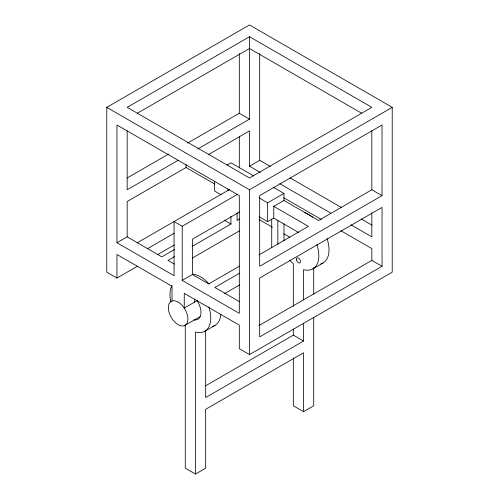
<?xml version="1.0" encoding="UTF-8"?>
<svg xmlns="http://www.w3.org/2000/svg" width="499" height="499" viewBox="0 0 499 499"><rect width="100%" height="100%" fill="white"/><g stroke="black" fill="none" stroke-linecap="round" stroke-linejoin="round"><path stroke-width="0.75" d="M137.163 266.385L116.966 278.049L106.774 272.161L106.774 107.354L249.5 24.95L392.226 107.354L392.226 272.161L249.5 354.564L239.308 348.676L239.308 325.136L184.256 293.35L184.256 308.076L197.666 300.329M249.5 36.72L127.164 107.354L249.5 177.981L371.836 107.354L249.5 36.72L249.5 119.124L197.629 149.07M137.244 113.304L249.5 48.497L361.756 113.304M127.052 178.049L168.724 153.991M187.549 143.119L239.308 113.242L249.5 119.124M178.361 160.198L127.164 189.757L127.164 130.769M214.751 184.056L186.09 167.508L127.164 201.527L127.164 236.844L161.826 256.854L174.556 249.506M208.407 154.621L249.5 130.9L249.5 166.217L260.253 172.423M227.033 165.057L230.943 162.799L253.76 175.972M237.175 194.516L182.216 226.247L182.216 280.401L239.308 313.36L239.308 195.639L116.966 125.012L116.966 242.732L127.164 236.844M249.5 166.217L259.692 160.329L270.452 166.535M137.131 242.863L229.69 189.42M147.33 248.745L174.213 233.22M106.774 107.354L249.5 189.757L392.226 107.354M157.36 254.727L174.195 245.009M239.869 211.794L192.408 239.196L192.408 274.512L208.719 283.931L239.551 266.129M174.644 256.517L167.945 260.391L174.469 264.158M192.071 246.456L230.943 224.014L230.943 216.335M239.732 218.942L237.062 220.483L237.062 212.805M259.068 197.872L267.645 202.825L283.956 193.406L283.956 200.467L318.618 220.483L371.836 189.757L382.034 195.645L382.034 125.012L259.692 195.639L259.692 266.273L382.034 195.645M298.427 232.366L273.764 218.125L273.764 206.355L283.956 200.467M192.246 258.126L239.508 230.844M259.068 216.709L267.645 221.656L273.764 218.125M182.216 280.401L192.408 274.512M258.987 254.908L308.426 226.365L273.764 206.355M239.639 273.146L214.838 287.461L239.501 301.702M224.226 293.811L239.657 284.91M184.967 325.398L200.136 316.64M204.79 331.274L214.982 325.385M312.854 268.88L323.046 262.992M258.912 325.585L371.836 260.391L382.034 266.273L382.034 207.416L259.692 278.043L259.692 336.906L382.034 266.273M205.594 385.802L293.337 335.141L303.535 341.029L303.535 323.184M303.535 341.029L205.663 397.535L205.663 330.806M184.449 325.41L185.272 326.146L185.272 468.162L195.465 474.05L205.663 468.162L205.663 409.305L303.535 352.799L303.535 411.656L313.728 405.774L313.728 317.308M289.944 177.794L341.703 207.671M361.195 218.93L371.948 225.136M279.746 183.676L330.837 213.173M351.003 224.812L371.836 236.844L371.836 213.042M273.221 187.206L283.956 193.406M283.781 197.779L321.425 219.51M340.917 230.763L371.836 248.614L371.836 260.391M221.232 194.859L214.632 191.055L214.632 181.256M259.081 219.541L272.454 227.257M283.819 233.819L289.832 237.293M224.831 220.483L230.943 224.014M182.216 226.247L174.057 221.544L174.057 275.691L116.966 242.732M303.535 411.656L293.337 405.774L293.337 357.758M194.261 301.914L194.448 302.188L194.448 299.088M172.03 301.003L172.018 286.289L116.966 254.502L116.966 278.049M371.836 130.769L371.836 189.757M313.728 267.639L313.728 294.023M303.535 299.905L303.535 269.647L304.353 269.853A28.836 16.648 60 0 0 316.865 244.485M293.337 306.436L293.337 263.759L292.514 263.023A28.836 16.648 60 0 1 289.719 260.16M293.337 328.935L293.337 335.141M283.956 223.758L283.956 240.649M277.843 220.377L277.843 244.179M271.724 219.148L271.724 247.56M267.645 202.825L267.645 221.656M259.692 53.524L259.692 160.329M249.5 189.757L249.5 354.564M239.308 53.474L239.308 113.242M239.308 136.626L239.308 167.608M195.465 474.05L195.465 332.035L196.288 332.247A28.836 16.648 60 0 0 208.8 306.873M186.09 164.564L186.09 167.508M327.063 238.597A28.836 16.648 60 0 1 320.776 263.946M304.652 212.636A28.836 16.648 60 0 1 312.605 217.227M220.857 314.439A28.836 16.648 60 0 1 212.711 326.334M192.764 274.157A28.836 16.648 60 0 1 209.281 284.162M170.858 301.87A28.836 16.648 60 0 1 171.937 285.59M196.687 300.111A14.995 8.658 60 0 1 195.82 319.946L195.371 319.984A14.995 8.658 60 0 1 193.943 319.89M228.324 190.649A4.323 2.495 60 0 1 227.9 188.934M184.443 308.363L184.069 307.802A13.841 7.99 60 0 0 173.852 300.729A13.841 7.99 60 0 0 168.35 307.565L168.356 308.12A13.841 7.99 60 0 0 178.249 324.724A13.841 7.99 60 0 0 187.923 319.16L187.917 318.605A13.841 7.99 60 0 0 184.443 308.363M296.443 259.736A2.882 1.665 60 0 0 299.805 262.923A2.882 1.665 60 0 0 299.057 258.507A2.882 1.665 60 0 0 296.443 259.736"/></g></svg>
